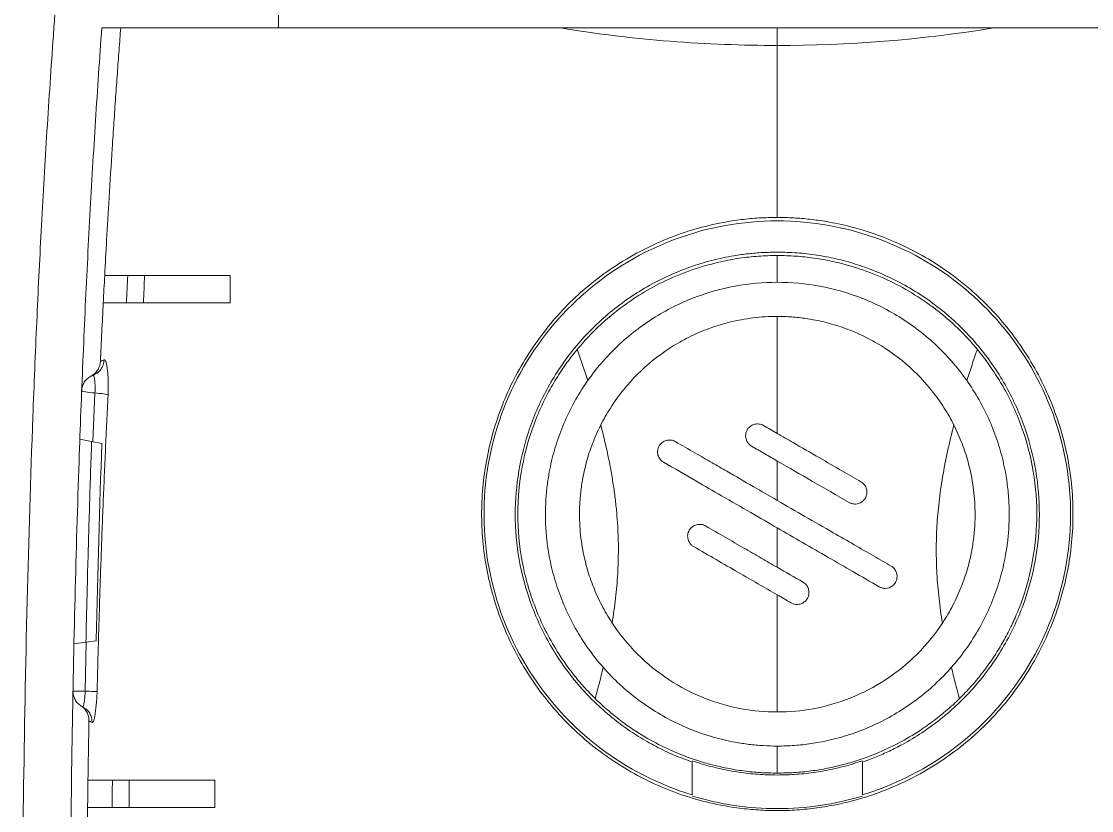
# Model space of a CAD drawing. Header units: inches. Extents: x 1631 to 3663, y 1126 to 1454.
# Drawn here: x 2382.94 to 2414.32, y 1353.41 to 1376.55 of the extents above; entities that cross this region are included whole.
import ezdxf

# ---------------------------------------------------------------- set-up
doc = ezdxf.new("R2010")
doc.units = ezdxf.units.IN
doc.header["$LTSCALE"] = 15

msp = doc.modelspace()

# ---------------------------------------------------------------- linework, layer by layer
at = {"color": 7, "linetype": 'Continuous', "lineweight": 15}
for p, q in [((2390.477, 1376.364), (2385.299, 1376.364)), ((2386.059, 1369.104), (2385.384, 1369.104)), ((2389.059, 1369.104), (2386.556, 1369.104)), ((2385.342, 1368.304), (2386.02, 1368.304)), ((2386.518, 1368.304), (2389.059, 1368.304)), ((2385.085, 1366.199), (2385.04, 1366.175)), ((2385.001, 1364.238), (2384.655, 1364.304)), ((2385.001, 1364.238), (2385.301, 1364.18)), ((2384.834, 1358.351), (2384.483, 1358.304)), ((2385.135, 1358.391), (2384.834, 1358.351)), ((2384.748, 1356.458), (2384.737, 1356.454)), ((2384.802, 1356.41), (2384.737, 1356.454)), ((2402.607, 1353.876), (2402.607, 1354.839)), ((2407.607, 1354.839), (2407.607, 1353.876)), ((2385.61, 1354.304), (2384.894, 1354.304)), ((2388.61, 1354.304), (2386.111, 1354.304)), ((2384.882, 1353.504), (2385.599, 1353.504)), ((2385.599, 1353.504), (2386.1, 1353.504)), ((2386.1, 1353.504), (2388.61, 1353.504))]:
    msp.add_line(p, q, dxfattribs=at)
at = {"color": 8, "linetype": 'Continuous', "lineweight": 15}
for p, q in [((2385.099, 1365.66), (2385.04, 1364.23)), ((2384.844, 1358.353), (2384.81, 1356.912))]:
    msp.add_line(p, q, dxfattribs=at)
at = {"color": 7, "linetype": 'Continuous', "lineweight": 15}
for points, knots in [([(2384.831, 1386.583), (2384.807, 1386.369), (2384.759, 1385.941), (2384.689, 1385.295), (2384.621, 1384.646), (2384.554, 1383.995), (2384.488, 1383.34), (2384.424, 1382.683), (2384.361, 1382.022), (2384.3, 1381.359), (2384.241, 1380.692), (2384.183, 1380.022), (2384.126, 1379.35), (2384.071, 1378.676), (2384.018, 1378.001), (2383.966, 1377.323), (2383.915, 1376.645), (2383.816, 1375.268), (2383.678, 1373.196), (2383.52, 1370.451), (2383.387, 1367.713), (2383.239, 1364.102), (2383.097, 1359.444), (2382.993, 1353.803), (2382.945, 1347.844), (2382.94, 1342.114), (2382.966, 1336.591), (2383.017, 1331.49), (2383.094, 1326.397), (2383.197, 1321.323), (2383.326, 1316.318), (2383.48, 1311.374), (2383.658, 1306.484), (2383.863, 1301.605), (2384.093, 1296.749), (2384.27, 1293.524), (2384.358, 1291.917)], [0, 0, 0, 0, 0.0076531, 0.0152715, 0.022859, 0.0304193, 0.0379561, 0.0454731, 0.0529739, 0.060461, 0.0679339, 0.0753918, 0.0828336, 0.0902586, 0.0976656, 0.1050538, 0.1124222, 0.1197697, 0.1497211, 0.1789876, 0.2068696, 0.2358282, 0.2919307, 0.3517655, 0.4111143, 0.4775068, 0.5308096, 0.5842887, 0.6377522, 0.6910202, 0.7439578, 0.7953232, 0.8467404, 0.8980818, 0.9492143, 1, 1, 1, 1]), ([(2385.756, 1291.996), (2385.709, 1292.858), (2385.612, 1294.585), (2385.479, 1297.184), (2385.352, 1299.795), (2385.233, 1302.414), (2385.121, 1305.041), (2385.018, 1307.672), (2384.921, 1310.307), (2384.833, 1312.943), (2384.752, 1315.578), (2384.653, 1319.138), (2384.548, 1323.633), (2384.451, 1329.07), (2384.384, 1334.521), (2384.348, 1339.972), (2384.341, 1345.359), (2384.364, 1350.519), (2384.419, 1355.268), (2384.507, 1359.597), (2384.601, 1362.822), (2384.685, 1365.126), (2384.743, 1366.579), (2384.807, 1368.02), (2384.875, 1369.447), (2384.949, 1370.86), (2385.029, 1372.26), (2385.113, 1373.644), (2385.203, 1375.013), (2385.267, 1375.915), (2385.299, 1376.364)], [0, 0, 0, 0, 0.0308275, 0.0617988, 0.0928892, 0.1240746, 0.1553313, 0.1866358, 0.2179654, 0.2492976, 0.2806104, 0.3118823, 0.3761177, 0.4407081, 0.5054385, 0.5700433, 0.634267, 0.6961642, 0.7521417, 0.8014734, 0.8484093, 0.8656591, 0.8827942, 0.8998198, 0.9167419, 0.9335677, 0.9503055, 0.9669603, 0.9835274, 1, 1, 1, 1]), ([(2385.854, 1376.364), (2385.838, 1376.148), (2385.804, 1375.707), (2385.755, 1375.028), (2385.704, 1374.321), (2385.654, 1373.586), (2385.589, 1372.604), (2385.516, 1371.453), (2385.443, 1370.209), (2385.402, 1369.449), (2385.384, 1369.104)], [0, 0, 0, 0, 0.0908413, 0.1855195, 0.2838619, 0.3856564, 0.4906481, 0.6901393, 0.8593672, 1, 1, 1, 1]), ([(2419.737, 1376.364), (2419.661, 1376.364), (2419.509, 1376.364), (2419.27, 1376.364), (2419.023, 1376.364), (2418.767, 1376.364), (2418.503, 1376.364), (2418.23, 1376.364), (2417.949, 1376.364), (2417.659, 1376.364), (2417.361, 1376.364), (2416.631, 1376.364), (2415.389, 1376.364), (2413.517, 1376.364), (2411.504, 1376.364), (2409.406, 1376.364), (2407.262, 1376.364), (2405.107, 1376.364), (2402.953, 1376.364), (2400.809, 1376.364), (2398.71, 1376.364), (2396.698, 1376.364), (2394.825, 1376.364), (2393.51, 1376.364), (2392.652, 1376.364), (2392.169, 1376.364), (2391.709, 1376.364), (2391.274, 1376.364), (2390.86, 1376.364), (2390.605, 1376.364), (2390.477, 1376.364)], [0, 0, 0, 0, 0.012344, 0.024658, 0.036948, 0.049223, 0.061491, 0.073758, 0.086034, 0.098326, 0.110642, 0.122989, 0.186507, 0.25004, 0.313559, 0.377092, 0.43854, 0.500003, 0.561451, 0.622914, 0.686432, 0.749965, 0.813484, 0.877017, 0.897572, 0.918056, 0.938505, 0.958954, 0.979441, 1, 1, 1, 1]), ([(2405.107, 1375.85), (2404.095, 1375.85), (2403.035, 1375.889), (2400.896, 1376.057), (2399.816, 1376.186), (2398.765, 1376.364)], [0, 0, 0, 0, 0.5, 0.5, 1, 1, 1, 1]), ([(2405.107, 1370.806), (2405.107, 1371.23), (2405.107, 1372.91), (2405.107, 1374.572), (2405.107, 1375.85)], [-0.0000037, -0.0000037, -0.0000037, -0.0000037, 0.0264043, 0.1053602, 0.1053602, 0.1053602, 0.1053602]), ([(2405.107, 1353.413), (2405.014, 1353.413), (2404.828, 1353.415), (2404.55, 1353.429), (2404.271, 1353.451), (2403.994, 1353.483), (2403.717, 1353.523), (2403.251, 1353.607), (2402.603, 1353.767), (2401.787, 1354.058), (2400.999, 1354.433), (2400.25, 1354.887), (2399.552, 1355.409), (2398.7, 1356.196), (2397.797, 1357.323), (2397.007, 1358.852), (2396.535, 1360.48), (2396.384, 1362.156), (2396.555, 1363.821), (2396.956, 1365.161), (2397.43, 1366.178), (2397.87, 1366.916), (2398.378, 1367.61), (2398.952, 1368.254), (2399.587, 1368.835), (2400.298, 1369.359), (2401.061, 1369.815), (2401.865, 1370.191), (2402.684, 1370.474), (2403.415, 1370.648), (2404.048, 1370.746), (2404.578, 1370.797), (2404.931, 1370.803), (2405.107, 1370.806)], [0, 0, 0, 0, 0.010149, 0.020299, 0.030455, 0.04062, 0.050798, 0.060995, 0.092366, 0.123674, 0.155662, 0.187926, 0.219821, 0.25143, 0.3156, 0.378066, 0.439841, 0.500327, 0.560629, 0.621528, 0.652701, 0.684239, 0.716607, 0.748202, 0.780336, 0.81249, 0.846595, 0.879047, 0.910724, 0.941907, 0.961436, 0.980782, 1, 1, 1, 1]), ([(2405.107, 1353.413), (2405.204, 1353.413), (2405.399, 1353.415), (2405.69, 1353.431), (2405.981, 1353.455), (2406.271, 1353.489), (2406.56, 1353.534), (2406.848, 1353.588), (2407.134, 1353.651), (2407.418, 1353.725), (2407.699, 1353.808), (2407.978, 1353.9), (2408.253, 1354.003), (2408.699, 1354.185), (2409.319, 1354.489), (2410.05, 1354.945), (2410.764, 1355.495), (2411.41, 1356.11), (2411.999, 1356.804), (2412.653, 1357.755), (2413.287, 1359.052), (2413.726, 1360.727), (2413.827, 1362.459), (2413.585, 1364.18), (2413.006, 1365.832), (2412.278, 1367.049), (2411.534, 1367.966), (2410.877, 1368.625), (2410.148, 1369.201), (2409.422, 1369.665), (2408.725, 1370.026), (2407.99, 1370.322), (2407.27, 1370.541), (2406.628, 1370.678), (2406.067, 1370.757), (2405.586, 1370.798), (2405.266, 1370.803), (2405.107, 1370.806)], [0, 0, 0, 0, 0.010604, 0.021218, 0.031843, 0.042479, 0.053126, 0.063786, 0.074458, 0.085144, 0.095844, 0.106557, 0.117286, 0.12803, 0.159384, 0.192844, 0.222547, 0.258494, 0.290954, 0.322879, 0.385638, 0.448724, 0.511412, 0.573841, 0.637248, 0.702497, 0.729805, 0.768752, 0.80606, 0.83326, 0.864618, 0.893074, 0.920784, 0.947281, 0.96506, 0.982629, 1, 1, 1, 1]), ([(2402.607, 1353.876), (2401.631, 1354.172), (2400.709, 1354.644), (2399.086, 1355.88), (2398.385, 1356.644), (2397.295, 1358.368), (2396.904, 1359.328), (2396.482, 1361.324), (2396.451, 1362.359), (2396.75, 1364.377), (2397.082, 1365.359), (2398.066, 1367.146), (2398.718, 1367.951), (2400.263, 1369.283), (2401.155, 1369.81), (2403.067, 1370.521), (2404.087, 1370.704), (2405.107, 1370.704)], [0, 0, 0, 0, 0.125, 0.125, 0.25, 0.25, 0.375, 0.375, 0.5, 0.5, 0.625, 0.625, 0.75, 0.75, 0.875, 0.875, 1, 1, 1, 1]), ([(2405.107, 1370.704), (2406.127, 1370.704), (2407.147, 1370.521), (2409.059, 1369.81), (2409.951, 1369.283), (2411.496, 1367.951), (2412.149, 1367.146), (2413.133, 1365.359), (2413.464, 1364.377), (2413.764, 1362.359), (2413.732, 1361.324), (2413.31, 1359.328), (2412.92, 1358.368), (2411.829, 1356.644), (2411.129, 1355.88), (2409.506, 1354.644), (2408.583, 1354.172), (2407.607, 1353.876)], [0, 0, 0, 0, 0.125, 0.125, 0.25, 0.25, 0.375, 0.375, 0.5, 0.5, 0.625, 0.625, 0.75, 0.75, 0.875, 0.875, 1, 1, 1, 1]), ([(2402.607, 1354.839), (2402.515, 1354.871), (2402.332, 1354.937), (2402.063, 1355.047), (2401.799, 1355.167), (2401.54, 1355.296), (2401.286, 1355.435), (2401.038, 1355.584), (2400.795, 1355.742), (2400.557, 1355.91), (2400.22, 1356.168), (2399.799, 1356.535), (2399.318, 1357.036), (2398.882, 1357.582), (2398.367, 1358.364), (2397.863, 1359.418), (2397.503, 1360.75), (2397.386, 1362.081), (2397.494, 1363.378), (2397.814, 1364.638), (2398.357, 1365.859), (2399.131, 1367.002), (2400.114, 1368.001), (2401.074, 1368.674), (2401.9, 1369.098), (2402.534, 1369.355), (2403.181, 1369.553), (2403.756, 1369.675), (2404.258, 1369.745), (2404.682, 1369.781), (2404.965, 1369.786), (2405.107, 1369.788)], [0, 0, 0, 0, 0.013546, 0.027025, 0.040456, 0.053859, 0.067252, 0.080655, 0.094089, 0.107571, 0.121122, 0.153103, 0.185109, 0.217624, 0.250163, 0.315149, 0.379071, 0.440965, 0.500047, 0.559129, 0.621023, 0.684945, 0.749931, 0.814917, 0.846899, 0.878904, 0.909869, 0.940857, 0.960576, 0.98027, 1, 1, 1, 1]), ([(2405.107, 1369.69), (2405.015, 1369.689), (2404.83, 1369.687), (2404.552, 1369.671), (2404.275, 1369.646), (2403.999, 1369.611), (2403.723, 1369.565), (2403.262, 1369.47), (2402.622, 1369.291), (2401.843, 1368.974), (2401.113, 1368.579), (2400.512, 1368.165), (2400.017, 1367.752), (2399.611, 1367.364), (2399.365, 1367.08), (2399.242, 1366.937)], [0, 0, 0, 0, 0.041078, 0.08219, 0.123375, 0.164676, 0.206136, 0.247802, 0.374332, 0.502203, 0.623815, 0.747, 0.830728, 0.914894, 1, 1, 1, 1]), ([(2405.107, 1369.788), (2405.205, 1369.787), (2405.399, 1369.785), (2405.69, 1369.768), (2405.978, 1369.741), (2406.265, 1369.703), (2406.55, 1369.654), (2406.833, 1369.594), (2407.115, 1369.524), (2407.394, 1369.442), (2407.797, 1369.308), (2408.314, 1369.098), (2408.932, 1368.781), (2409.523, 1368.406), (2410.264, 1367.834), (2411.083, 1367.001), (2411.857, 1365.86), (2412.4, 1364.638), (2412.721, 1363.378), (2412.828, 1362.081), (2412.711, 1360.75), (2412.351, 1359.418), (2411.747, 1358.153), (2411.058, 1357.205), (2410.416, 1356.535), (2409.9, 1356.086), (2409.352, 1355.688), (2408.848, 1355.385), (2408.396, 1355.156), (2408.007, 1354.984), (2407.741, 1354.887), (2407.607, 1354.839)], [0, 0, 0, 0, 0.013546, 0.027025, 0.040456, 0.053859, 0.067252, 0.080655, 0.094089, 0.107571, 0.121122, 0.153103, 0.185109, 0.217624, 0.250163, 0.315149, 0.379071, 0.440965, 0.500047, 0.559129, 0.621023, 0.684945, 0.749931, 0.814917, 0.846899, 0.878904, 0.909869, 0.940857, 0.960576, 0.98027, 1, 1, 1, 1]), ([(2405.107, 1369.69), (2405.197, 1369.689), (2405.376, 1369.687), (2405.645, 1369.672), (2405.914, 1369.649), (2406.182, 1369.615), (2406.449, 1369.572), (2406.905, 1369.482), (2407.542, 1369.308), (2408.323, 1368.996), (2409.057, 1368.606), (2409.628, 1368.218), (2410.064, 1367.866), (2410.383, 1367.576), (2410.689, 1367.268), (2410.878, 1367.048), (2410.973, 1366.937)], [0, 0, 0, 0, 0.039841, 0.079709, 0.119638, 0.159668, 0.199838, 0.24019, 0.366434, 0.493887, 0.616289, 0.739719, 0.804339, 0.869111, 0.934252, 1, 1, 1, 1]), ([(2386.02, 1368.304), (2386.027, 1368.439), (2386.039, 1368.705), (2386.052, 1368.972), (2386.059, 1369.104)], [0, 0, 0, 0, 0.502516, 1, 1, 1, 1]), ([(2411.907, 1362.104), (2411.906, 1362.188), (2411.905, 1362.353), (2411.89, 1362.602), (2411.868, 1362.849), (2411.836, 1363.096), (2411.773, 1363.477), (2411.653, 1363.986), (2411.437, 1364.62), (2411.155, 1365.238), (2410.688, 1366.037), (2409.95, 1366.947), (2408.862, 1367.83), (2407.644, 1368.462), (2406.376, 1368.826), (2405.107, 1368.943), (2403.838, 1368.826), (2402.571, 1368.462), (2401.352, 1367.83), (2400.265, 1366.947), (2399.526, 1366.038), (2399.059, 1365.238), (2398.778, 1364.62), (2398.562, 1363.987), (2398.429, 1363.423), (2398.354, 1362.933), (2398.314, 1362.519), (2398.31, 1362.243), (2398.307, 1362.104)], [0, 0, 0, 0, 0.011674, 0.023326, 0.034972, 0.046628, 0.058309, 0.089193, 0.120101, 0.152273, 0.184469, 0.250118, 0.315768, 0.380053, 0.441772, 0.500003, 0.558234, 0.619953, 0.684238, 0.749887, 0.815537, 0.847708, 0.879904, 0.910788, 0.941696, 0.961137, 0.980548, 1, 1, 1, 1]), ([(2399.307, 1362.104), (2399.308, 1362.175), (2399.309, 1362.317), (2399.321, 1362.529), (2399.341, 1362.74), (2399.368, 1362.95), (2399.422, 1363.275), (2399.524, 1363.71), (2399.708, 1364.25), (2399.948, 1364.777), (2400.347, 1365.459), (2400.977, 1366.235), (2401.752, 1366.865), (2402.434, 1367.263), (2402.961, 1367.503), (2403.502, 1367.687), (2403.982, 1367.801), (2404.401, 1367.865), (2404.753, 1367.898), (2404.989, 1367.902), (2405.107, 1367.904)], [0, 0, 0, 0, 0.023335, 0.046628, 0.069909, 0.093211, 0.116565, 0.1783, 0.240092, 0.304401, 0.368768, 0.500006, 0.631244, 0.695552, 0.759919, 0.821654, 0.883446, 0.922309, 0.961112, 1, 1, 1, 1]), ([(2405.107, 1367.904), (2405.178, 1367.904), (2405.32, 1367.902), (2405.531, 1367.89), (2405.743, 1367.871), (2405.953, 1367.844), (2406.278, 1367.79), (2406.712, 1367.688), (2407.253, 1367.503), (2407.78, 1367.263), (2408.462, 1366.865), (2409.238, 1366.235), (2409.867, 1365.459), (2410.266, 1364.777), (2410.506, 1364.25), (2410.69, 1363.71), (2410.803, 1363.229), (2410.867, 1362.811), (2410.901, 1362.458), (2410.905, 1362.223), (2410.907, 1362.104)], [0, 0, 0, 0, 0.023335, 0.046628, 0.069909, 0.093211, 0.116565, 0.1783, 0.240092, 0.304401, 0.368768, 0.500006, 0.631244, 0.695552, 0.759919, 0.821654, 0.883446, 0.922309, 0.961112, 1, 1, 1, 1]), ([(2399.242, 1366.937), (2399.183, 1366.864), (2399.064, 1366.719), (2398.897, 1366.491), (2398.737, 1366.257), (2398.586, 1366.016), (2398.375, 1365.652), (2398.127, 1365.153), (2397.795, 1364.29), (2397.527, 1363.155), (2397.465, 1361.752), (2397.656, 1360.355), (2398.037, 1359.234), (2398.463, 1358.385), (2398.799, 1357.845), (2399.128, 1357.401), (2399.432, 1357.038), (2399.655, 1356.811), (2399.766, 1356.698)], [0, 0, 0, 0, 0.0252677, 0.0505557, 0.0759043, 0.1013555, 0.1269525, 0.1887374, 0.2502652, 0.373449, 0.4965638, 0.6205563, 0.7456543, 0.8097812, 0.8736023, 0.9152564, 0.9573641, 1, 1, 1, 1]), ([(2399.55, 1366.024), (2399.5, 1366.178), (2399.401, 1366.483), (2399.294, 1366.787), (2399.242, 1366.937)], [0, 0, 0, 0, 0.503962, 1, 1, 1, 1]), ([(2410.973, 1366.937), (2411.031, 1366.865), (2411.148, 1366.721), (2411.314, 1366.496), (2411.472, 1366.265), (2411.622, 1366.027), (2411.832, 1365.667), (2412.079, 1365.172), (2412.412, 1364.315), (2412.682, 1363.188), (2412.751, 1361.791), (2412.567, 1360.395), (2412.219, 1359.347), (2411.879, 1358.634), (2411.647, 1358.214), (2411.387, 1357.81), (2411.101, 1357.421), (2410.79, 1357.047), (2410.562, 1356.814), (2410.448, 1356.697)], [0, 0, 0, 0, 0.025, 0.050009, 0.075065, 0.100209, 0.125482, 0.186833, 0.248037, 0.370473, 0.492881, 0.616844, 0.742167, 0.784817, 0.827427, 0.870141, 0.913084, 0.956346, 1, 1, 1, 1]), ([(2410.973, 1366.937), (2410.92, 1366.787), (2410.814, 1366.483), (2410.714, 1366.178), (2410.664, 1366.024)], [0, 0, 0, 0, 0.496038, 1, 1, 1, 1]), ([(2385.259, 1366.583), (2385.257, 1366.559), (2385.252, 1366.506), (2385.227, 1366.419), (2385.173, 1366.312), (2385.089, 1366.215), (2385.011, 1366.168), (2384.979, 1366.149)], [0, 0, 0, 0, 0.130978, 0.297669, 0.500538, 0.793512, 1, 1, 1, 1]), ([(2385.367, 1366.63), (2385.372, 1366.631), (2385.381, 1366.632), (2385.395, 1366.62), (2385.409, 1366.597), (2385.427, 1366.553), (2385.447, 1366.473), (2385.466, 1366.341), (2385.481, 1366.182), (2385.489, 1366.02), (2385.49, 1365.869), (2385.489, 1365.734), (2385.485, 1365.644), (2385.483, 1365.599)], [0, 0, 0, 0, 0.063599, 0.126547, 0.189623, 0.253593, 0.374851, 0.500231, 0.625093, 0.746323, 0.831643, 0.915597, 1, 1, 1, 1]), ([(2384.709, 1365.724), (2384.71, 1365.746), (2384.714, 1365.79), (2384.73, 1365.855), (2384.754, 1365.916), (2384.796, 1365.993), (2384.866, 1366.08), (2384.942, 1366.126), (2384.979, 1366.149)], [0, 0, 0, 0, 0.126499, 0.250842, 0.375261, 0.501983, 0.75126, 1, 1, 1, 1]), ([(2384.979, 1366.149), (2384.989, 1366.154), (2385.007, 1366.163), (2385.029, 1366.171), (2385.04, 1366.175)], [0, 0, 0, 0, 0.501557, 1, 1, 1, 1]), ([(2385.04, 1366.175), (2385.045, 1366.177), (2385.05, 1366.179), (2385.054, 1366.17), (2385.055, 1366.169)], [0, 0, 0, 0, 0.961077, 1, 1, 1, 1]), ([(2384.709, 1365.724), (2384.708, 1365.714), (2384.745, 1365.701), (2384.891, 1365.677), (2384.997, 1365.666), (2385.099, 1365.66)], [0, 0, 0, 0, 0.5, 0.5, 1, 1, 1, 1]), ([(2385.483, 1365.599), (2385.467, 1365.609), (2385.423, 1365.621), (2385.283, 1365.644), (2385.19, 1365.653), (2385.099, 1365.66)], [0, 0, 0, 0, 0.5, 0.5, 1, 1, 1, 1]), ([(2385.483, 1365.599), (2385.47, 1365.336), (2385.444, 1364.809), (2385.407, 1364.017), (2385.372, 1363.226), (2385.339, 1362.436), (2385.308, 1361.647), (2385.279, 1360.859), (2385.252, 1360.072), (2385.227, 1359.284), (2385.203, 1358.496), (2385.181, 1357.704), (2385.168, 1357.174), (2385.161, 1356.908)], [0, 0, 0, 0, 0.091348, 0.182618, 0.273761, 0.36473, 0.455496, 0.546096, 0.636579, 0.72699, 0.817418, 0.908256, 1, 1, 1, 1]), ([(2399.93, 1364.72), (2399.968, 1364.571), (2400.043, 1364.278), (2400.14, 1363.839), (2400.225, 1363.408), (2400.297, 1362.984), (2400.355, 1362.568), (2400.399, 1362.16), (2400.436, 1361.66), (2400.454, 1361.06), (2400.432, 1360.353), (2400.374, 1359.634), (2400.301, 1359.153), (2400.265, 1358.912)], [0, 0, 0, 0, 0.078291, 0.1549, 0.229844, 0.303134, 0.374784, 0.44481, 0.513233, 0.631082, 0.751481, 0.875043, 1, 1, 1, 1]), ([(2404.353, 1364.099), (2404.34, 1364.107), (2404.314, 1364.123), (2404.28, 1364.154), (2404.23, 1364.211), (2404.181, 1364.308), (2404.174, 1364.424), (2404.194, 1364.514), (2404.215, 1364.556), (2404.225, 1364.577)], [0, 0, 0, 0, 0.083899, 0.16719, 0.251305, 0.497992, 0.746089, 0.873121, 1, 1, 1, 1]), ([(2404.225, 1364.577), (2404.233, 1364.59), (2404.25, 1364.616), (2404.281, 1364.65), (2404.338, 1364.701), (2404.436, 1364.749), (2404.552, 1364.756), (2404.642, 1364.736), (2404.683, 1364.715), (2404.703, 1364.705)], [0, 0, 0, 0, 0.084668, 0.168566, 0.253189, 0.501218, 0.748692, 0.874382, 1, 1, 1, 1]), ([(2407.561, 1363.055), (2407.38, 1363.159), (2406.972, 1363.395), (2406.308, 1363.778), (2405.671, 1364.146), (2405.262, 1364.382), (2405.107, 1364.472)], [0, 0, 0, 0, 0.221119, 0.5, 0.811219, 1, 1, 1, 1]), ([(2409.949, 1358.912), (2409.93, 1359.033), (2409.892, 1359.273), (2409.847, 1359.635), (2409.812, 1359.996), (2409.778, 1360.471), (2409.761, 1361.057), (2409.781, 1361.759), (2409.843, 1362.47), (2409.949, 1363.2), (2410.093, 1363.955), (2410.22, 1364.462), (2410.284, 1364.72)], [0, 0, 0, 0, 0.062524, 0.12467, 0.186501, 0.248081, 0.36843, 0.486263, 0.607112, 0.732965, 0.863905, 1, 1, 1, 1]), ([(2384.834, 1358.351), (2384.841, 1358.683), (2384.856, 1359.344), (2384.881, 1360.334), (2384.908, 1361.318), (2384.937, 1362.297), (2384.968, 1363.269), (2384.99, 1363.916), (2385.001, 1364.238)], [0, 0, 0, 0, 0.168831, 0.336786, 0.50387, 0.670092, 0.835465, 1, 1, 1, 1]), ([(2401.643, 1364.105), (2401.651, 1364.118), (2401.668, 1364.144), (2401.699, 1364.178), (2401.756, 1364.228), (2401.854, 1364.276), (2401.97, 1364.284), (2402.059, 1364.264), (2402.101, 1364.243), (2402.121, 1364.233)], [0, 0, 0, 0, 0.084478, 0.168243, 0.252782, 0.501073, 0.748676, 0.874451, 1, 1, 1, 1]), ([(2402.121, 1364.233), (2402.311, 1364.123), (2402.668, 1363.917), (2403.17, 1363.627), (2403.74, 1363.298), (2404.378, 1362.93), (2404.872, 1362.644), (2405.107, 1362.509)], [0, 0, 0, 0, 0.191098, 0.358978, 0.503646, 0.763912, 1, 1, 1, 1]), ([(2401.771, 1363.626), (2401.758, 1363.635), (2401.732, 1363.651), (2401.698, 1363.682), (2401.648, 1363.739), (2401.599, 1363.837), (2401.592, 1363.953), (2401.612, 1364.043), (2401.633, 1364.084), (2401.643, 1364.105)], [0, 0, 0, 0, 0.084411, 0.168108, 0.252557, 0.499575, 0.746894, 0.873476, 1, 1, 1, 1]), ([(2405.107, 1363.663), (2404.985, 1363.734), (2404.733, 1363.879), (2404.482, 1364.024), (2404.353, 1364.099)], [0, 0, 0, 0, 0.48759, 1, 1, 1, 1]), ([(2405.107, 1361.7), (2404.848, 1361.85), (2404.303, 1362.165), (2403.508, 1362.624), (2402.654, 1363.117), (2402.088, 1363.444), (2401.771, 1363.626)], [0, 0, 0, 0, 0.2327066, 0.490371, 0.7148182, 1, 1, 1, 1]), ([(2407.211, 1362.449), (2407.225, 1362.441), (2407.252, 1362.427), (2407.297, 1362.412), (2407.35, 1362.402), (2407.412, 1362.4), (2407.501, 1362.416), (2407.605, 1362.467), (2407.696, 1362.571), (2407.742, 1362.702), (2407.735, 1362.818), (2407.704, 1362.904), (2407.667, 1362.964), (2407.62, 1363.016), (2407.581, 1363.042), (2407.561, 1363.055)], [0, 0, 0, 0, 0.042638, 0.085017, 0.127901, 0.190227, 0.252879, 0.375623, 0.498931, 0.622176, 0.745344, 0.808694, 0.871581, 0.935834, 1, 1, 1, 1]), ([(2408.443, 1360.583), (2408.273, 1360.681), (2407.913, 1360.889), (2407.348, 1361.215), (2406.676, 1361.603), (2405.923, 1362.037), (2405.377, 1362.352), (2405.107, 1362.509)], [0, 0, 0, 0, 0.153578, 0.323464, 0.50885, 0.757297, 1, 1, 1, 1]), ([(2398.307, 1362.104), (2398.308, 1362.021), (2398.31, 1361.856), (2398.324, 1361.607), (2398.347, 1361.359), (2398.378, 1361.113), (2398.442, 1360.732), (2398.562, 1360.223), (2398.778, 1359.589), (2399.059, 1358.971), (2399.526, 1358.171), (2400.264, 1357.262), (2401.174, 1356.523), (2401.974, 1356.056), (2402.591, 1355.775), (2403.225, 1355.559), (2403.788, 1355.426), (2404.279, 1355.351), (2404.692, 1355.312), (2404.969, 1355.307), (2405.107, 1355.304)], [0, 0, 0, 0, 0.023336, 0.04663, 0.069911, 0.093213, 0.116565, 0.178304, 0.240092, 0.304405, 0.368768, 0.500006, 0.631244, 0.695557, 0.759919, 0.821658, 0.883446, 0.922311, 0.961114, 1, 1, 1, 1]), ([(2410.907, 1362.104), (2410.906, 1362.034), (2410.905, 1361.892), (2410.893, 1361.68), (2410.874, 1361.469), (2410.846, 1361.258), (2410.793, 1360.934), (2410.69, 1360.499), (2410.506, 1359.959), (2410.266, 1359.432), (2409.868, 1358.75), (2409.238, 1357.974), (2408.31, 1357.221), (2407.271, 1356.682), (2406.19, 1356.371), (2405.107, 1356.272), (2404.025, 1356.371), (2402.944, 1356.682), (2401.904, 1357.221), (2400.977, 1357.974), (2400.347, 1358.75), (2399.948, 1359.432), (2399.709, 1359.959), (2399.524, 1360.499), (2399.411, 1360.98), (2399.347, 1361.398), (2399.313, 1361.751), (2399.309, 1361.986), (2399.307, 1362.104)], [0, 0, 0, 0, 0.011673, 0.023325, 0.034971, 0.046627, 0.058309, 0.089191, 0.120101, 0.152271, 0.184469, 0.250118, 0.315768, 0.380053, 0.441772, 0.500003, 0.558234, 0.619953, 0.684238, 0.749887, 0.815537, 0.847706, 0.879904, 0.910786, 0.941696, 0.961136, 0.980547, 1, 1, 1, 1]), ([(2405.107, 1355.304), (2405.19, 1355.305), (2405.356, 1355.307), (2405.605, 1355.321), (2405.852, 1355.344), (2406.099, 1355.376), (2406.48, 1355.439), (2406.989, 1355.559), (2407.623, 1355.775), (2408.241, 1356.056), (2409.04, 1356.523), (2409.95, 1357.262), (2410.688, 1358.171), (2411.155, 1358.971), (2411.437, 1359.589), (2411.653, 1360.222), (2411.785, 1360.786), (2411.861, 1361.276), (2411.9, 1361.69), (2411.905, 1361.966), (2411.907, 1362.104)], [0, 0, 0, 0, 0.023336, 0.04663, 0.069911, 0.093213, 0.116565, 0.178304, 0.240092, 0.304405, 0.368768, 0.500006, 0.631244, 0.695557, 0.759919, 0.821658, 0.883446, 0.922311, 0.961114, 1, 1, 1, 1]), ([(2402.525, 1361.632), (2402.533, 1361.645), (2402.55, 1361.671), (2402.581, 1361.706), (2402.638, 1361.756), (2402.735, 1361.804), (2402.851, 1361.811), (2402.941, 1361.792), (2402.983, 1361.771), (2403.003, 1361.76)], [0, 0, 0, 0, 0.084379, 0.168032, 0.252451, 0.500267, 0.747865, 0.87401, 1, 1, 1, 1]), ([(2403.003, 1361.76), (2403.196, 1361.649), (2403.571, 1361.433), (2404.115, 1361.119), (2404.623, 1360.825), (2404.95, 1360.637), (2405.107, 1360.546)], [0, 0, 0, 0, 0.275521, 0.53408, 0.77558, 1, 1, 1, 1]), ([(2405.107, 1361.7), (2405.353, 1361.558), (2405.852, 1361.271), (2406.591, 1360.844), (2407.34, 1360.411), (2407.837, 1360.124), (2408.093, 1359.976)], [0, 0, 0, 0, 0.247262, 0.499998, 0.742968, 1, 1, 1, 1]), ([(2402.653, 1361.154), (2402.64, 1361.162), (2402.614, 1361.179), (2402.58, 1361.21), (2402.53, 1361.267), (2402.481, 1361.364), (2402.474, 1361.48), (2402.494, 1361.57), (2402.515, 1361.612), (2402.525, 1361.632)], [0, 0, 0, 0, 0.084458, 0.168225, 0.252759, 0.500202, 0.747602, 0.87387, 1, 1, 1, 1]), ([(2405.107, 1359.737), (2404.727, 1359.957), (2403.909, 1360.429), (2403.092, 1360.901), (2402.653, 1361.154)], [0, 0, 0, 0, 0.464095, 1, 1, 1, 1]), ([(2408.443, 1360.583), (2408.46, 1360.572), (2408.493, 1360.551), (2408.534, 1360.509), (2408.568, 1360.463), (2408.594, 1360.412), (2408.61, 1360.359), (2408.619, 1360.305), (2408.618, 1360.251), (2408.61, 1360.199), (2408.594, 1360.149), (2408.56, 1360.079), (2408.469, 1359.972), (2408.313, 1359.919), (2408.174, 1359.937), (2408.119, 1359.964), (2408.093, 1359.976)], [0, 0, 0, 0, 0.053997, 0.107169, 0.15952, 0.211057, 0.261784, 0.311709, 0.360837, 0.409176, 0.456731, 0.503512, 0.622028, 0.832757, 0.921863, 1, 1, 1, 1]), ([(2405.861, 1360.11), (2405.878, 1360.1), (2405.91, 1360.079), (2405.952, 1360.037), (2405.986, 1359.991), (2406.011, 1359.941), (2406.028, 1359.888), (2406.036, 1359.834), (2406.036, 1359.78), (2406.028, 1359.728), (2406.013, 1359.678), (2405.997, 1359.647), (2405.989, 1359.632)], [0, 0, 0, 0, 0.107003, 0.212449, 0.316338, 0.418669, 0.519445, 0.618665, 0.716329, 0.81244, 0.906996, 1, 1, 1, 1]), ([(2405.107, 1356.304), (2405.107, 1356.781), (2405.107, 1357.769), (2405.107, 1358.889), (2405.107, 1359.548), (2405.107, 1359.737)], [0.3072387, 0.3072387, 0.3072387, 0.3072387, 0.32573009, 0.34663692, 0.35520685, 0.35520685, 0.35520685, 0.35520685]), ([(2405.989, 1359.632), (2405.979, 1359.617), (2405.96, 1359.586), (2405.921, 1359.546), (2405.878, 1359.513), (2405.829, 1359.486), (2405.783, 1359.47), (2405.735, 1359.46), (2405.674, 1359.455), (2405.594, 1359.464), (2405.538, 1359.491), (2405.511, 1359.504)], [0, 0, 0, 0, 0.099994, 0.199988, 0.299984, 0.39998, 0.499978, 0.564973, 0.667108, 0.83487, 1, 1, 1, 1]), ([(2400.002, 1357.612), (2399.965, 1357.46), (2399.891, 1357.154), (2399.808, 1356.85), (2399.766, 1356.698)], [0, 0, 0, 0, 0.498801, 1, 1, 1, 1]), ([(2410.212, 1357.612), (2410.249, 1357.46), (2410.324, 1357.154), (2410.407, 1356.85), (2410.448, 1356.697)], [0, 0, 0, 0, 0.4987939, 1, 1, 1, 1]), ([(2384.81, 1356.912), (2384.714, 1356.914), (2384.617, 1356.915), (2384.486, 1356.916), (2384.454, 1356.915), (2384.454, 1356.914)], [0, 0, 0, 0, 0.5, 0.5, 1, 1, 1, 1]), ([(2384.687, 1356.482), (2384.67, 1356.494), (2384.634, 1356.518), (2384.588, 1356.562), (2384.547, 1356.612), (2384.502, 1356.684), (2384.461, 1356.785), (2384.457, 1356.871), (2384.454, 1356.914)], [0, 0, 0, 0, 0.12615, 0.25021, 0.374286, 0.500483, 0.750303, 1, 1, 1, 1]), ([(2385.161, 1356.908), (2385.148, 1356.907), (2385.108, 1356.907), (2384.981, 1356.909), (2384.896, 1356.911), (2384.81, 1356.912)], [0, 0, 0, 0, 0.5, 0.5, 1, 1, 1, 1]), ([(2385.161, 1356.908), (2385.16, 1356.883), (2385.159, 1356.835), (2385.155, 1356.729), (2385.141, 1356.524), (2385.117, 1356.3), (2385.087, 1356.135), (2385.063, 1356.048), (2385.039, 1355.993), (2385.024, 1355.993), (2385.016, 1355.993)], [0, 0, 0, 0, 0.050132, 0.096486, 0.216167, 0.481444, 0.607627, 0.739358, 0.869126, 1, 1, 1, 1]), ([(2399.766, 1356.698), (2399.825, 1356.641), (2399.942, 1356.528), (2400.125, 1356.365), (2400.314, 1356.207), (2400.507, 1356.055), (2400.707, 1355.909), (2401.045, 1355.678), (2401.539, 1355.385), (2402.135, 1355.106), (2402.675, 1354.905), (2403.15, 1354.762), (2403.631, 1354.65), (2404.119, 1354.57), (2404.612, 1354.521), (2404.942, 1354.515), (2405.107, 1354.512)], [0, 0, 0, 0, 0.041472, 0.083009, 0.124635, 0.166371, 0.20824, 0.250266, 0.374753, 0.499269, 0.583245, 0.666755, 0.749998, 0.833167, 0.916445, 1, 1, 1, 1]), ([(2410.448, 1356.697), (2410.389, 1356.641), (2410.271, 1356.527), (2410.087, 1356.363), (2409.898, 1356.205), (2409.703, 1356.052), (2409.502, 1355.905), (2409.163, 1355.674), (2408.671, 1355.383), (2408.078, 1355.106), (2407.538, 1354.904), (2407.064, 1354.761), (2406.582, 1354.65), (2406.095, 1354.57), (2405.602, 1354.521), (2405.272, 1354.515), (2405.107, 1354.512)], [0, 0, 0, 0, 0.041674, 0.083426, 0.125278, 0.167253, 0.209375, 0.251668, 0.375481, 0.499395, 0.58336, 0.666856, 0.75008, 0.833226, 0.916476, 1, 1, 1, 1]), ([(2384.923, 1356.046), (2384.923, 1356.068), (2384.922, 1356.111), (2384.91, 1356.175), (2384.891, 1356.236), (2384.855, 1356.314), (2384.792, 1356.405), (2384.722, 1356.456), (2384.687, 1356.482)], [0, 0, 0, 0, 0.12642, 0.250454, 0.374212, 0.499818, 0.749638, 1, 1, 1, 1]), ([(2384.737, 1356.454), (2384.728, 1356.459), (2384.71, 1356.468), (2384.695, 1356.477), (2384.687, 1356.482)], [0, 0, 0, 0, 0.500551, 1, 1, 1, 1]), ([(2384.923, 1356.046), (2384.92, 1355.903), (2384.915, 1355.615), (2384.908, 1355.182), (2384.9, 1354.744), (2384.896, 1354.451), (2384.893, 1354.304)], [0, 0, 0, 0, 0.246582, 0.49529, 0.74705, 1, 1, 1, 1]), ([(2405.107, 1354.456), (2405.012, 1354.457), (2404.823, 1354.459), (2404.54, 1354.475), (2404.258, 1354.5), (2403.978, 1354.537), (2403.7, 1354.584), (2403.424, 1354.641), (2403.15, 1354.708), (2402.877, 1354.786), (2402.697, 1354.846), (2402.607, 1354.876)], [0, 0, 0, 0, 0.111826, 0.223117, 0.334024, 0.4447, 0.5553, 0.665976, 0.776883, 0.888174, 1, 1, 1, 1]), ([(2407.607, 1354.876), (2407.517, 1354.846), (2407.337, 1354.786), (2407.065, 1354.708), (2406.79, 1354.641), (2406.514, 1354.584), (2406.236, 1354.537), (2405.956, 1354.5), (2405.675, 1354.475), (2405.392, 1354.459), (2405.202, 1354.457), (2405.107, 1354.456)], [0, 0, 0, 0, 0.111826, 0.223117, 0.334024, 0.4447, 0.5553, 0.665976, 0.776883, 0.888174, 1, 1, 1, 1]), ([(2384.882, 1353.504), (2384.883, 1353.572), (2384.887, 1353.708), (2384.888, 1353.91), (2384.888, 1354.109), (2384.892, 1354.24), (2384.894, 1354.304)], [0, 0, 0, 0, 0.255197, 0.508686, 0.757598, 1, 1, 1, 1]), ([(2385.599, 1353.504), (2385.602, 1353.678), (2385.605, 1353.945), (2385.609, 1354.212), (2385.61, 1354.304)], [0, 0, 0, 0, 0.652587, 1, 1, 1, 1]), ([(2386.111, 1354.304), (2386.11, 1354.302), (2386.108, 1354.296), (2386.104, 1354.288), (2386.105, 1354.272), (2386.105, 1354.243), (2386.105, 1354.166), (2386.105, 1354.025), (2386.105, 1353.869), (2386.105, 1353.747), (2386.105, 1353.684), (2386.105, 1353.639), (2386.107, 1353.596), (2386.103, 1353.551), (2386.101, 1353.52), (2386.1, 1353.504)], [0, 0, 0, 0, 0.011026, 0.022094, 0.033195, 0.069447, 0.131915, 0.321018, 0.596308, 0.716708, 0.778872, 0.831487, 0.884109, 0.940613, 1, 1, 1, 1]), ([(2384.882, 1353.504), (2384.877, 1353.146), (2384.867, 1352.424), (2384.855, 1351.335), (2384.845, 1350.231), (2384.837, 1349.113), (2384.831, 1347.982), (2384.826, 1346.839), (2384.823, 1345.684), (2384.822, 1344.517), (2384.822, 1343.341), (2384.823, 1342.154), (2384.826, 1340.957), (2384.835, 1338.738), (2384.856, 1335.555), (2384.903, 1331.382), (2384.969, 1327.085), (2385.031, 1324.151), (2385.063, 1322.611)], [0, 0, 0, 0, 0.034544, 0.069597, 0.10513, 0.141124, 0.177561, 0.214423, 0.25169, 0.289342, 0.327356, 0.365716, 0.404418, 0.443463, 0.581137, 0.713933, 0.849755, 1, 1, 1, 1])]:
    msp.add_open_spline(points, degree=3, knots=knots, dxfattribs=at)
for points in [[(2390.477, 1376.364), (2390.477, 1376.632), (2390.477, 1376.899), (2390.477, 1377.164)], [(2411.449, 1376.365), (2409.348, 1376.009), (2407.13, 1375.85), (2405.107, 1375.85)], [(2405.107, 1375.85), (2405.107, 1376.022), (2405.107, 1376.194), (2405.107, 1376.364)], [(2405.107, 1368.904), (2405.107, 1369.168), (2405.107, 1369.43), (2405.107, 1369.69)], [(2385.342, 1368.304), (2385.356, 1368.572), (2385.37, 1368.838), (2385.384, 1369.104)], [(2386.059, 1369.104), (2386.225, 1369.105), (2386.39, 1369.105), (2386.556, 1369.104)], [(2386.556, 1369.104), (2386.543, 1368.838), (2386.53, 1368.571), (2386.518, 1368.304)], [(2389.059, 1368.304), (2389.059, 1368.571), (2389.059, 1368.838), (2389.059, 1369.104)], [(2385.342, 1368.304), (2385.313, 1367.731), (2385.285, 1367.158), (2385.259, 1366.583)], [(2386.518, 1368.304), (2386.352, 1368.305), (2386.186, 1368.305), (2386.02, 1368.304)], [(2405.107, 1364.472), (2405.107, 1365.678), (2405.107, 1366.812), (2405.107, 1367.904)], [(2385.259, 1366.583), (2385.291, 1366.599), (2385.327, 1366.615), (2385.367, 1366.63)], [(2404.703, 1364.705), (2404.839, 1364.627), (2404.973, 1364.549), (2405.107, 1364.472)], [(2385.301, 1364.18), (2385.235, 1362.342), (2385.18, 1360.421), (2385.135, 1358.42)], [(2405.107, 1362.509), (2405.107, 1362.901), (2405.107, 1363.286), (2405.107, 1363.663)], [(2405.107, 1363.663), (2405.786, 1363.27), (2406.491, 1362.866), (2407.211, 1362.449)], [(2405.107, 1360.546), (2405.107, 1360.939), (2405.107, 1361.323), (2405.107, 1361.7)], [(2405.861, 1360.11), (2405.607, 1360.257), (2405.355, 1360.402), (2405.107, 1360.546)], [(2405.107, 1359.737), (2405.241, 1359.66), (2405.376, 1359.582), (2405.511, 1359.504)], [(2385.135, 1358.42), (2385.135, 1358.411), (2385.135, 1358.401), (2385.135, 1358.391)], [(2385.016, 1355.993), (2384.98, 1356.01), (2384.949, 1356.028), (2384.923, 1356.046)], [(2405.107, 1354.512), (2405.107, 1354.779), (2405.107, 1355.044), (2405.107, 1355.304)], [(2385.61, 1354.304), (2385.777, 1354.304), (2385.943, 1354.306), (2386.111, 1354.304)], [(2388.61, 1353.504), (2388.61, 1353.771), (2388.61, 1354.038), (2388.61, 1354.304)], [(2405.107, 1353.47), (2404.262, 1353.47), (2403.416, 1353.595), (2402.607, 1353.839)], [(2407.607, 1353.839), (2406.798, 1353.595), (2405.953, 1353.47), (2405.107, 1353.47)]]:
    msp.add_open_spline(points, degree=3, dxfattribs=at)
at = {"color": 8, "linetype": 'Continuous', "lineweight": 15}
for points, knots in [([(2385.367, 1366.63), (2385.362, 1366.581), (2385.351, 1366.482), (2385.279, 1366.348), (2385.187, 1366.248), (2385.113, 1366.213), (2385.085, 1366.199)], [0, 0, 0, 0, 0.267222, 0.546906, 0.826593, 1, 1, 1, 1]), ([(2385.055, 1366.169), (2385.059, 1366.162), (2385.068, 1366.146), (2385.081, 1366.096), (2385.092, 1366.027), (2385.098, 1365.947), (2385.103, 1365.85), (2385.102, 1365.755), (2385.1, 1365.688), (2385.099, 1365.66)], [0, 0, 0, 0, 0.143093, 0.297138, 0.429572, 0.5917, 0.715023, 0.879534, 1, 1, 1, 1]), ([(2384.81, 1356.912), (2384.809, 1356.884), (2384.808, 1356.823), (2384.801, 1356.737), (2384.793, 1356.652), (2384.783, 1356.582), (2384.771, 1356.521), (2384.759, 1356.481), (2384.752, 1356.46), (2384.748, 1356.458), (2384.748, 1356.458)], [0, 0, 0, 0, 0.128602, 0.282921, 0.40847, 0.567592, 0.699563, 0.853603, 0.99811, 1, 1, 1, 1]), ([(2385.016, 1355.993), (2385.014, 1356.04), (2385.009, 1356.135), (2384.949, 1356.268), (2384.878, 1356.364), (2384.819, 1356.4), (2384.802, 1356.41)], [0, 0, 0, 0, 0.284392, 0.580886, 0.877379, 1, 1, 1, 1])]:
    msp.add_open_spline(points, degree=3, knots=knots, dxfattribs=at)

doc.saveas('drawing.dxf')
